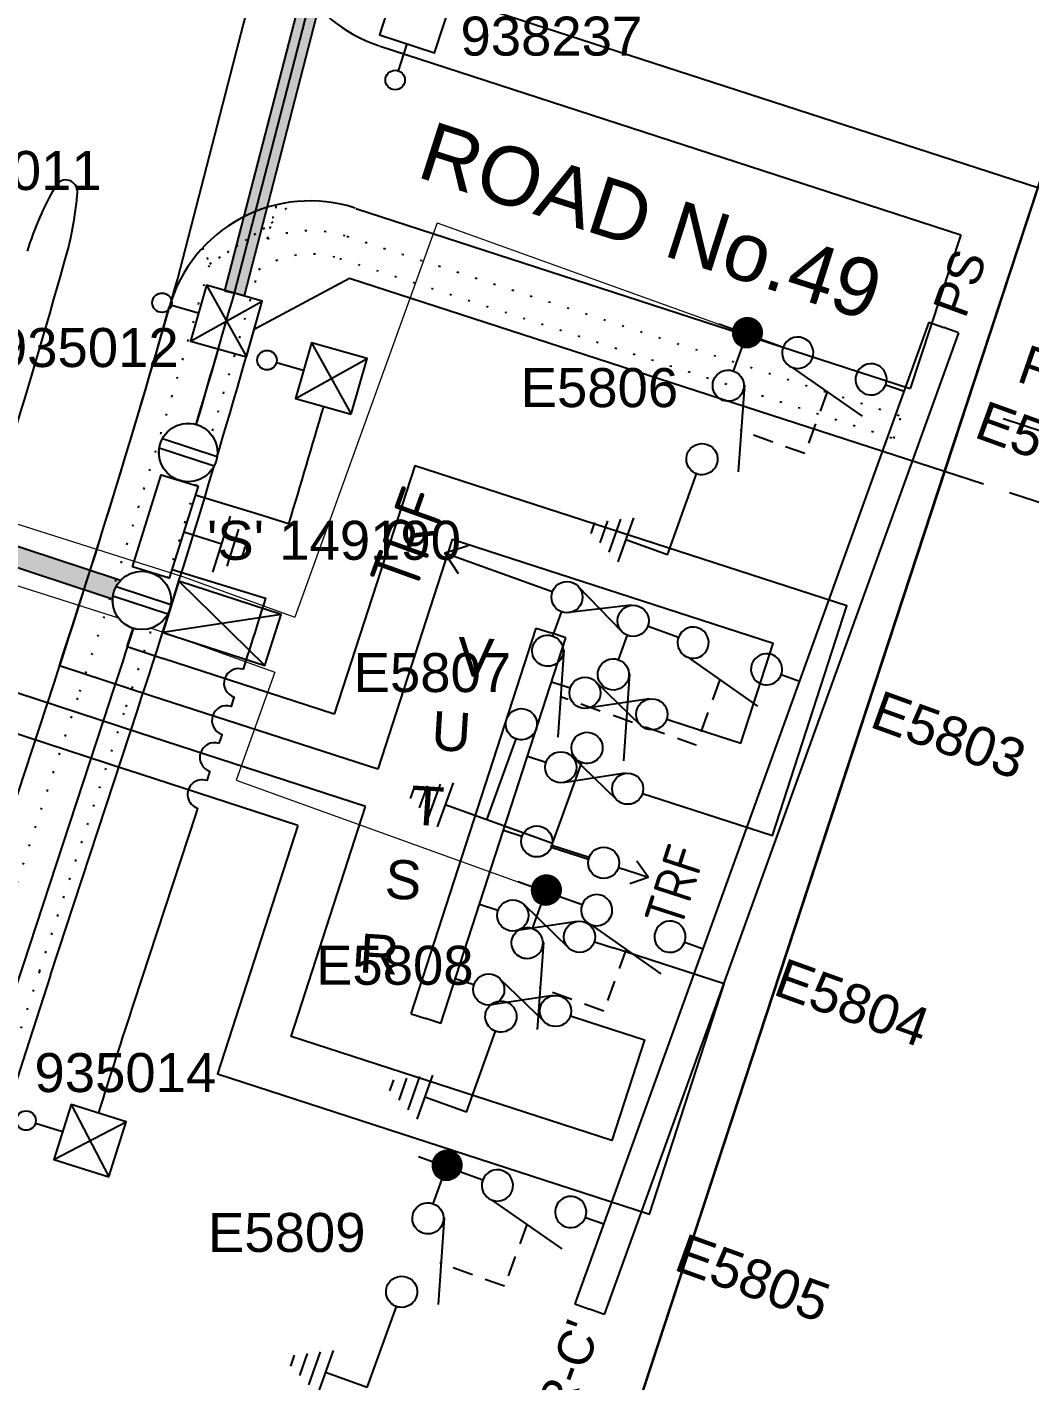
# Model space of a CAD drawing. Header units: metres. Extents: x 305482 to 305978, y 6275861 to 6276842.
# Drawn here: x 305729.4 to 305780.8, y 6276204.8 to 6276274.3 of the extents above; entities that cross this region are included whole.
import ezdxf
from ezdxf.enums import TextEntityAlignment as Align

# ---------------------------------------------------------------- set-up
doc = ezdxf.new("R2010")
doc.units = ezdxf.units.M
doc.header["$LTSCALE"] = 0.7
for name, pattern in [('A', [0]), ('Cable Exist OH', [1, 1, 0]), ('CENTERX2', [4, 2.5, -0.5, 0.5, -0.5]), ('Dash', [5, 3, -2]), ('DOT', [6.35, 0, -6.35])]:
    doc.linetypes.add(name, pattern=pattern)
doc.layers.get('0').update_dxf_attribs({"color": 6})
for name, color, linetype in [('_User Miscellaneous11', 7, 'Continuous'), ('_User Miscellaneous3', 11, 'Continuous'), ('_User Miscellaneous4', 7, 'Continuous'), ('_User Miscellaneous7', 150, 'Continuous'), ('_User Miscellaneous8', 7, 'Continuous'), ('_User Miscellaneous9', 8, 'Continuous'), ('Cadastre Developer_SP_NEW', 4, 'Continuous'), ('Cadastre Land Parcels_SP_EXT', 4, 'Continuous'), ('Cadastre Roads_SP_NEW', 8, 'Continuous'), ('Duct_SP_NEW', 2, 'Continuous'), ('Equip_HV_NEW', 1, 'Continuous'), ('Equip_LV_MOD', 5, 'Continuous'), ('Equip_LV_NEW', 5, 'Continuous'), ('Mains_HV_NEW_V17', 2, 'Continuous'), ('Mains_LV_NEW_R6', 2, 'Continuous'), ('Mains_LV_NEW_T84', 2, 'Continuous'), ('Sub_LV_EXT', 5, 'Continuous'), ('Sub_SP_NEW', 2, 'Continuous'), ('SupportsUG_SP_LV_NEW', 2, 'Continuous'), ('SupportsUG_SP_LV_SL_NEW', 2, 'Continuous'), ('Trench_SP_NEW', 2, 'Continuous')]:
    doc.layers.add(name, color=color, linetype=linetype)
doc.layers.add('_User Miscellaneous5', color=7, linetype='Continuous', lineweight=35)
doc.layers.add('_User Notes', color=7, linetype='Continuous', plot=False)
doc.styles.add('ARIAL', font='arial.ttf', dxfattribs={"height": 2})
doc.styles.add('ARIAL 3.0', font='arial.ttf', dxfattribs={"height": 3})
doc.styles.add('Dot', font='dotfont.shx', dxfattribs={"height": 2})
doc.styles.add('iecARIAL', font='arial.ttf', dxfattribs={"height": 2})
doc.styles.add('IESYMBOL1', font='isocp.shx')
doc.styles.add('POLE_LABEL', font='arial.ttf')
doc.styles.add('SL_LABEL', font='arial.ttf')
doc.styles.get("Standard").update_dxf_attribs({"font": 'arial.ttf'})
doc.styles.add('style1', font='iso3098b.shx')
doc.styles.add('SWG_LABEL', font='arial.ttf')
doc.styles.add('SWITCH_LABEL', font='arial.ttf', dxfattribs={"height": 2.5})
doc.linetypes.add('Cable New UG', pattern='A,8,-1,["x",style1,S=3.5,R=0,X=0.35,Y=-1],-3.5', length=12.5)
doc.linetypes.add('Cable Z', pattern='A,8,-1,["Z",Standard,S=2.5,R=0,X=0.35,Y=-1.25],-3.5', length=12.5)
doc.linetypes.add('IE Trench HV', pattern='A,8,-2,["/",style1,S=2.5,R=0,X=0.1,Y=-1],-4.5', length=14.5)

# ---------------------------------------------------------------- blocks, each defined once
blk = doc.blocks.new('TX_LINK_NEW')
h = blk.add_hatch(color=256)
edge = h.paths.add_edge_path()
edge.add_line((2.598, 0.05), (4.601, 0.05))
edge.add_arc((5.4, 0.011), 0.8, 177.23529, 184.40267)
edge.add_line((4.602, -0.05), (2.598, -0.05))
edge.add_arc((1.8, 0), 0.8, 356.41668, 363.58332)
blk.add_line((7.2, 0.013), (7.798, 0.013))
for points in [[(1, 0), (0, 0)], [(2.598, 0.05), (4.601, 0.05)], [(6.2, 0.013), (7.2, 0.013)], [(6.998, -0.587), (7.798, 0.013), (6.998, 0.613)], [(2.598, -0.05), (4.602, -0.05)]]:
    blk.add_lwpolyline(points)
for centre in [(1.8, 0), (5.4, 0.011)]:
    blk.add_circle(centre, 0.8)
for centre, start, end in [((1.8, 0), 356.41668, 3.58332), ((5.4, 0.011), 177.23529, 184.40267)]:
    blk.add_arc(centre, 0.8, start, end)
at = {"style": 'IESYMBOL1'}
blk.add_text('TRF', height=2, rotation=90, dxfattribs=at).set_placement((9.238, 0.013), align=Align.MIDDLE_CENTER)
at = {"flags": 1}
blk.add_attdef('Z', (0, 0), '', height=0.2, dxfattribs=at)
at = {"layer": 'Sub_LV_EXT', "flags": 1}
for tag, p in [('ORIENTATION', (2.14, -1.527)), ('USAGE', (2.14, -1.142)), ('NOTES', (2.14, -3.066))]:
    blk.add_attdef(tag, p, '', height=0.2, dxfattribs=at)
blk = doc.blocks.new('LV_UG_DFUSE_CLOSED_NEW')
for points in [[(5.04, 0.726), (2.156, -0.717)], [(5.049, -0.707), (2.156, 0.717)], [(1, 0), (0, 0)], [(6.2, 0.013), (7.2, 0.013)]]:
    blk.add_lwpolyline(points)
for centre in [(1.8, 0), (5.4, 0.011)]:
    blk.add_circle(centre, 0.8)
for tag, flags, p in [('ACTUAL_STATUS', 9, (1.5, 0)), ('OPERATED_BY', 9, (1.5, -0.6)), ('CONSTRUCTED_VOLTAGE', 9, (1.5, -0.2)), ('NO_PHASES', 9, (1.5, -0.4)), ('OWNED_BY', 9, (1.5, -1)), ('OPERATING_VOLTAGE', 9, (1.5, -1.2)), ('ORIENTATION', 9, (1.5, -1.4)), ('MAINTAINED_BY', 9, (1.5, -0.8)), ('STATE', 9, (1.5, -1.6)), ('SWITCH_TYPE', 9, (1.5, -1.8)), ('USAGE', 9, (1.5, -2)), ('Z', 1, (1.5, -2.4)), ('NOTES', 9, (1.5, -2.2))]:
    blk.add_attdef(tag, text='', height=0.2, dxfattribs=dict(flags=flags)).set_placement(p, align=Align.MIDDLE_LEFT)
blk = doc.blocks.new('*U166')
at = {"layer": '_User Miscellaneous7', "lineweight": -3}
for points in [[(2.143, -3.02), (2.143, -1.57)], [(0.658, -3.02), (3.628, -5.99)], [(3.628, -3.02), (0.658, -5.99)]]:
    blk.add_lwpolyline(points, dxfattribs=at)
blk.add_lwpolyline([(0.658, -5.99), (3.628, -5.99), (3.628, -3.02), (0.658, -3.02)], close=True, dxfattribs=at)
blk.add_circle((2.143, -1.07), 0.5, dxfattribs=at)
at = {"layer": '_User Miscellaneous8', "color": 2, "lineweight": -3}
blk.add_lwpolyline([(-1.485, 0), (1.485, 0), (1.485, 2.97), (-1.485, 2.97)], close=True, dxfattribs=at)
at = {"layer": '_User Miscellaneous9', "color": 2, "lineweight": -3}
for points in [[(-1.485, 2.97), (1.485, 0)], [(1.485, 2.97), (-1.485, -0.015)]]:
    blk.add_lwpolyline(points, dxfattribs=at)
at = {"style": 'POLE_LABEL', "flags": 9}
blk.add_attdef('STRUCTURE_PLANT_NUMBER', text='', height=0.2, dxfattribs=at).set_placement((1.641, 1.727), align=Align.MIDDLE_LEFT)
for tag, flags, p in [('STREET_CODE', 9, (1.641, 1.485)), ('OWNED_BY', 9, (1.641, 1.085)), ('OPERATED_BY', 9, (1.641, 0.885)), ('COLUMN_TYPE', 9, (1.641, 1.285)), ('MAINTAINED_BY', 9, (1.641, 0.685)), ('STATE', 9, (1.641, 0.485)), ('USAGE', 9, (1.641, 0.285)), ('LEGEND', 9, (1.641, 0.085)), ('SUBURB', 9, (1.641, -0.315)), ('STREETNAME', 9, (1.641, -0.515)), ('PARENT', 9, (1.641, -0.115)), ('LOCATION', 9, (1.641, -0.715)), ('Z', 1, (1.641, -1.315)), ('NOTES', 9, (1.641, -0.915)), ('LABEL_ALIGNMENT', 9, (1.641, -1.115))]:
    blk.add_attdef(tag, text='', height=0.2, dxfattribs=dict(flags=flags)).set_placement(p, align=Align.MIDDLE_LEFT)
at = {"layer": '_User Miscellaneous5', "style": 'ARIAL', "flags": 8}
blk.add_attdef('ASSET_NUM', text='', height=2, dxfattribs=at).set_placement((2, 3.485), align=Align.MIDDLE_LEFT)
blk = doc.blocks.new('*U167')
at = {"layer": '_User Miscellaneous7', "lineweight": -3}
for points in [[(-1.36, -3.013), (-1.36, -1.563)], [(-2.845, -3.013), (0.125, -5.983)], [(0.125, -3.013), (-2.845, -5.983)]]:
    blk.add_lwpolyline(points, dxfattribs=at)
blk.add_lwpolyline([(-2.845, -5.983), (0.125, -5.983), (0.125, -3.013), (-2.845, -3.013)], close=True, dxfattribs=at)
blk.add_circle((-1.36, -1.063), 0.5, dxfattribs=at)
at = {"layer": '_User Miscellaneous8', "color": 2, "lineweight": -3}
blk.add_lwpolyline([(-1.485, 0), (1.485, 0), (1.485, 2.97), (-1.485, 2.97)], close=True, dxfattribs=at)
at = {"layer": '_User Miscellaneous9', "color": 2, "lineweight": -3}
for points in [[(-1.485, 2.97), (1.485, 0)], [(1.485, 2.97), (-1.485, -0.015)]]:
    blk.add_lwpolyline(points, dxfattribs=at)
at = {"style": 'POLE_LABEL', "flags": 9}
blk.add_attdef('STRUCTURE_PLANT_NUMBER', text='', height=0.2, dxfattribs=at).set_placement((1.641, 1.727), align=Align.MIDDLE_LEFT)
for tag, flags, p in [('STREET_CODE', 9, (1.641, 1.485)), ('OWNED_BY', 9, (1.641, 1.085)), ('OPERATED_BY', 9, (1.641, 0.885)), ('COLUMN_TYPE', 9, (1.641, 1.285)), ('MAINTAINED_BY', 9, (1.641, 0.685)), ('STATE', 9, (1.641, 0.485)), ('USAGE', 9, (1.641, 0.285)), ('LEGEND', 9, (1.641, 0.085)), ('SUBURB', 9, (1.641, -0.315)), ('STREETNAME', 9, (1.641, -0.515)), ('PARENT', 9, (1.641, -0.115)), ('LOCATION', 9, (1.641, -0.715)), ('Z', 1, (1.641, -1.315)), ('NOTES', 9, (1.641, -0.915)), ('LABEL_ALIGNMENT', 9, (1.641, -1.115))]:
    blk.add_attdef(tag, text='', height=0.2, dxfattribs=dict(flags=flags)).set_placement(p, align=Align.MIDDLE_LEFT)
at = {"layer": '_User Miscellaneous5', "style": 'ARIAL', "flags": 8}
blk.add_attdef('ASSET_NUM', text='', height=2, dxfattribs=at).set_placement((2, 3.485), align=Align.MIDDLE_LEFT)
blk = doc.blocks.new('*U107')
at = {"layer": '_User Miscellaneous8', "color": 2}
blk.add_line((0, 0), (0, 1.45), dxfattribs=at)
blk.add_circle((0, 1.95), 0.5, dxfattribs=at)
for tag, p, flags in [('Z', (0, 0), 1), ('OPERATED_BY', (0, -9.607), 9)]:
    blk.add_attdef(tag, p, '', height=0.2, dxfattribs=dict(flags=flags))
at = {"style": 'SL_LABEL', "flags": 9}
blk.add_attdef('STREET_CODE', text='', height=0.2, dxfattribs=at).set_placement((0, -0.2), align=Align.MIDDLE_LEFT)
at = {"flags": 9}
for tag, p in [('CONSTRUCTED_VOLTAGE', (0, -0.4)), ('CONTROL_TYPE', (0, -0.6)), ('OPERATING_VOLTAGE', (0, -1.4)), ('LANTERN_PURPOSE', (0, -0.8)), ('LANTERN_TYPE', (0, -1)), ('NO_PHASES', (0, -1.2)), ('ORIENTATION', (0, -1.6)), ('OWNED_BY', (0, -1.8)), ('STATE', (0, -2)), ('CEXIST', (0, -2.4)), ('CNEW', (0, -2.6)), ('CNUMBER', (0, -2.8)), ('USAGE', (0, -2.2)), ('CREMOVE', (0, -3)), ('CREPLACE', (0, -3.2)), ('LKINGHEIGHT', (0, -3.4)), ('LBRACKET', (0, -3.6)), ('LBRACKETVOCAB', (0, -3.8)), ('LCATEGORY', (0, -4)), ('LCHARGE1', (0, -4.2)), ('LCHARGE1PERCENT', (0, -4.4)), ('LCHARGE2', (0, -4.6)), ('LCHARGE2PERCENT', (0, -4.8)), ('LCHARGE3', (0, -5)), ('LCHARGE3PERCENT', (0, -5.2)), ('LEXIST', (0, -5.4)), ('LLAMP', (0, -5.6)), ('LLAMPVOCAB', (0, -5.8)), ('LMAST', (0, -6)), ('LMASTVOCAB', (0, -6.2)), ('LNEW', (0, -6.4)), ('LANTNUMBER', (0, -6.6)), ('LOUTREACH', (0, -7)), ('LOUTREACHVOCAB', (0, -7.2)), ('LRATECODE', (0, -7.4)), ('LREMOVE', (0, -7.6)), ('LREPLACE', (0, -7.8)), ('LTYPE', (0, -8)), ('LTYPEVOCAB', (0, -8.2)), ('LEGEND', (0, -8.4)), ('SUBURB', (0, -8.6)), ('STREETNAME', (0, -8.8)), ('LOCATION', (0, -9)), ('NOTES', (0, -9.2)), ('MAINTAINED_BY', (0, -9.863))]:
    blk.add_attdef(tag, text='', height=0.2, dxfattribs=at).set_placement(p, align=Align.MIDDLE_LEFT)
at = {"layer": '_User Notes', "style": 'SL_LABEL', "flags": 8}
blk.add_attdef('ASSET_NUM', text='', height=2.5, dxfattribs=at).set_placement((2, 2), align=Align.MIDDLE_LEFT)
at = {"layer": '_User Notes', "flags": 8}
blk.add_attdef('LNUMBER', text='', height=2.5, dxfattribs=at).set_placement((1.2, -2.8), align=Align.MIDDLE_LEFT)
blk = doc.blocks.new('*U242')
at = {"layer": '_User Miscellaneous7', "lineweight": -3}
for points in [[(0, -3.03), (0, -1.58)], [(-1.485, -3.03), (1.485, -6)], [(1.485, -3.03), (-1.485, -6)]]:
    blk.add_lwpolyline(points, dxfattribs=at)
blk.add_lwpolyline([(-1.485, -6), (1.485, -6), (1.485, -3.03), (-1.485, -3.03)], close=True, dxfattribs=at)
blk.add_circle((0, -1.08), 0.5, dxfattribs=at)
at = {"layer": '_User Miscellaneous8', "color": 2, "lineweight": -3}
blk.add_lwpolyline([(-1.485, 0), (1.485, 0), (1.485, 2.97), (-1.485, 2.97)], close=True, dxfattribs=at)
at = {"layer": '_User Miscellaneous9', "color": 2, "lineweight": -3}
for points in [[(-1.485, 2.97), (1.485, 0)], [(1.485, 2.97), (-1.485, -0.015)]]:
    blk.add_lwpolyline(points, dxfattribs=at)
at = {"style": 'POLE_LABEL', "flags": 9}
blk.add_attdef('STRUCTURE_PLANT_NUMBER', text='', height=0.2, dxfattribs=at).set_placement((1.641, 1.727), align=Align.MIDDLE_LEFT)
for tag, flags, p in [('STREET_CODE', 9, (1.641, 1.485)), ('OWNED_BY', 9, (1.641, 1.085)), ('OPERATED_BY', 9, (1.641, 0.885)), ('COLUMN_TYPE', 9, (1.641, 1.285)), ('MAINTAINED_BY', 9, (1.641, 0.685)), ('STATE', 9, (1.641, 0.485)), ('USAGE', 9, (1.641, 0.285)), ('LEGEND', 9, (1.641, 0.085)), ('SUBURB', 9, (1.641, -0.315)), ('STREETNAME', 9, (1.641, -0.515)), ('PARENT', 9, (1.641, -0.115)), ('LOCATION', 9, (1.641, -0.715)), ('Z', 1, (1.641, -1.315)), ('NOTES', 9, (1.641, -0.915)), ('LABEL_ALIGNMENT', 9, (1.641, -1.115))]:
    blk.add_attdef(tag, text='', height=0.2, dxfattribs=dict(flags=flags)).set_placement(p, align=Align.MIDDLE_LEFT)
at = {"layer": '_User Miscellaneous5', "style": 'ARIAL', "flags": 8}
blk.add_attdef('ASSET_NUM', text='', height=2, dxfattribs=at).set_placement((2, 3.485), align=Align.MIDDLE_LEFT)
blk = doc.blocks.new('*U85')
for p, q in [((-1.6, 0), (-1.6, 53.516)), ((-1.6, 53.516), (-0.8, 53.516)), ((0, 53.516), (-0.8, 53.516)), ((0, 0), (0, 53.516)), ((-1.6, 0), (-0.8, 0)), ((0, 0), (-0.8, 0))]:
    blk.add_line(p, q)
at = {"style": 'ARIAL'}
blk.add_attdef('SWG_TYPE', text='', height=1.8, rotation=90, dxfattribs=at).set_placement((-0.8, 54.261), align=Align.MIDDLE_LEFT)
blk.add_attdef('SUB_TYPE', text='', height=1.8, rotation=90, dxfattribs=at).set_placement((-0.8, -0.757), align=Align.MIDDLE_RIGHT)
blk = doc.blocks.new('SWG_SIE_TRF_NOES_NEW')
for p, q in [((7.008, 0.801), (2.793, 1.949)), ((14.679, 0), (20.536, -0.004))]:
    blk.add_line(p, q)
for points in [[(2.998, -0.79, 1), (3.002, 0.81, 1)], [(6.998, -0.798, 1), (7.002, 0.801, 1)]]:
    blk.add_lwpolyline(points, format="xyb", close=True)
for points in [[(19.536, -0.753), (20.536, -0.004), (19.536, 0.747)], [(2.2, 0.011), (1.2, 0.011)], [(7.8, 0), (9.453, 0)]]:
    blk.add_lwpolyline(points)
at = {"flags": 1}
blk.add_attdef('Z', (0, 0), '', height=0.2, dxfattribs=at)
at = {"style": 'SWITCH_LABEL', "flags": 9}
blk.add_attdef('STREET_CODE', text='', height=0.2, dxfattribs=at).set_placement((0, -0.2), align=Align.MIDDLE_LEFT)
at = {"flags": 9}
for tag, p in [('ORIENTATION', (0, -0.4)), ('PARENT', (0, -0.6)), ('SUBURB', (0, -1)), ('STREETNAME', (0, -1.2)), ('USAGE', (0, -0.8)), ('LOCATION', (0, -1.4)), ('NOTES', (0, -1.6))]:
    blk.add_attdef(tag, text='', height=0.2, dxfattribs=at).set_placement(p, align=Align.MIDDLE_LEFT)
blk = doc.blocks.new('SWG_FUSE_NEW')
for points in [[(4.04, 0.726), (1.156, -0.717)], [(4.049, -0.707), (1.156, 0.717)]]:
    blk.add_lwpolyline(points)
for centre in [(0.8, 0), (4.4, 0.011)]:
    blk.add_circle(centre, 0.8)
at = {"style": 'SWITCH_LABEL', "flags": 8}
blk.add_attdef('ASSET_NUM', text='', height=2.5, rotation=179.95437, dxfattribs=at).set_placement((-2.4, 0), align=Align.MIDDLE_LEFT)
for tag, p, flags in [('Z', (0, 0), 1), ('ORIENTATION', (0.04, -4.4), 9), ('USAGE', (0.04, -5.4), 9)]:
    blk.add_attdef(tag, p, '', height=0.2, dxfattribs=dict(flags=flags))
at = {"flags": 9}
for tag, p in [('PARENT', (0, -1.6)), ('SUBURB', (0, -2.2)), ('STREETNAME', (0, -2.4))]:
    blk.add_attdef(tag, text='', height=0.2, dxfattribs=at).set_placement(p, align=Align.MIDDLE_LEFT)
blk = doc.blocks.new('*U86')
at = {"linetype": 'CENTERX2'}
blk.add_blockref('SWG_SIE_TRF_NOES_NEW', (0, 0), dxfattribs=at)
at = {"linetype": 'CENTERX2', "rotation": 180}
blk.add_blockref('SWG_FUSE_NEW', (14.679, 0), dxfattribs=at)
at = {"style": 'IESYMBOL1'}
blk.add_text('TRF', height=2.5, rotation=270.01744, dxfattribs=at).set_placement((22.515, -0.055), align=Align.MIDDLE_CENTER)
blk = doc.blocks.new('*U88')
for p, q in [((-6.103, 4.327), (-1.804, 5.547)), ((-6.103, 0.747), (-1.804, 1.966)), ((2.223, -2.29), (4.623, -2.285)), ((2.524, -2.89), (4.324, -2.886)), ((2.826, -3.489), (4.026, -3.486)), ((3.127, -4.088), (3.727, -4.087))]:
    blk.add_line(p, q)
at = {"linetype": 'Dash', "ltscale": 0.5, "flags": 128}
blk.add_lwpolyline([(-7.345, 8.776), (-3.811, 8.776), (-3.791, 1.399)], dxfattribs=at)
for points in [[(-5.789, 2.759, -1), (-5.793, 4.359, -1)], [(-1.789, 2.767, -1), (-1.793, 4.367, -1)], [(-5.789, -0.821, -1), (-5.793, 0.779, -1)], [(-1.789, -0.813, -1), (-1.793, 0.787, -1)]]:
    blk.add_lwpolyline(points, format="xyb", close=True)
for points in [[(-6.591, 3.558), (-7.891, 3.558)], [(3.423, 3.569), (-0.991, 3.569)], [(3.423, 3.569), (3.423, -0.012)], [(-6.591, -0.023), (-7.891, -0.023)], [(3.423, -0.012), (-0.991, -0.012)], [(3.423, -0.012), (3.423, -2.288)]]:
    blk.add_lwpolyline(points)
at = {"flags": 1}
blk.add_attdef('Z', (0, 0), '', height=0.2, dxfattribs=at)
at = {"style": 'SWITCH_LABEL', "flags": 9}
blk.add_attdef('STREET_CODE', text='', height=0.2, dxfattribs=at).set_placement((0, -0.2), align=Align.MIDDLE_LEFT)
at = {"flags": 9}
for tag, p in [('ORIENTATION', (0, -0.4)), ('PARENT', (0, -0.6)), ('SUBURB', (0, -1)), ('STREETNAME', (0, -1.2)), ('USAGE', (0, -0.8)), ('LOCATION', (0, -1.4)), ('NOTES', (0, -1.6))]:
    blk.add_attdef(tag, text='', height=0.2, dxfattribs=at).set_placement(p, align=Align.MIDDLE_LEFT)
at = {"style": 'ARIAL', "flags": 8}
blk.add_attdef('ASSET_NUM', text='', height=2, dxfattribs=at).set_placement((-1.812, -3.151), align=Align.MIDDLE_CENTER)
blk = doc.blocks.new('SWG_SIE_SU_NEW')
blk.add_line((5.808, 0.79), (1.594, 1.938))
at = {"linetype": 'A', "lineweight": 0}
for p, q in [((7.981, 0.347), (7.98, -0.368)), ((8.18, -0.584), (8.181, 0.562)), ((8.381, 0.659), (8.379, -0.682)), ((8.579, -0.712), (8.581, 0.688)), ((8.781, 0.659), (8.779, -0.683)), ((8.98, -0.588), (8.981, 0.564)), ((9.181, 0.351), (9.18, -0.376))]:
    blk.add_line(p, q, dxfattribs=at)
at = {"linetype": 'Dash', "ltscale": 0.5}
blk.add_lwpolyline([(3.701, 1.364), (3.701, 4.733), (7.222, 4.733)], dxfattribs=at)
for points in [[(1.798, -0.802, 1), (1.802, 0.798, 1)], [(5.798, -0.81, 1), (5.802, 0.79, 1)]]:
    blk.add_lwpolyline(points, format="xyb", close=True)
for points in [[(1, 0), (0, 0)], [(6.6, -0.012), (10.1, -0.012)]]:
    blk.add_lwpolyline(points)
at = {"linetype": 'A', "lineweight": 0}
blk.add_circle((8.582, -0.012), 0.7, dxfattribs=at)
at = {"style": 'SWG_LABEL', "flags": 8}
blk.add_attdef('ASSET_NUM', text='', height=2, rotation=179.95437, dxfattribs=at).set_placement((-2.4, 0.012), align=Align.MIDDLE_LEFT)
at = {"flags": 1}
blk.add_attdef('Z', (0, 0), '', height=0.2, dxfattribs=at)
at = {"style": 'SWITCH_LABEL', "flags": 9}
blk.add_attdef('STREET_CODE', text='', height=0.2, dxfattribs=at).set_placement((0, 0), align=Align.MIDDLE_LEFT)
at = {"flags": 9}
for tag, p in [('ORIENTATION', (0, -0.2)), ('USAGE', (0, -0.6)), ('PARENT', (0, -0.4)), ('SUBURB', (0, -0.8)), ('STREETNAME', (0, -1)), ('LOCATION', (0, -1.2)), ('NOTES', (0, -1.4)), ('OPERATED_BY', (-0.009, -1.841)), ('OWNED_BY', (-0.003, -1.619)), ('MAINTAINED_BY', (-0.011, -2.048))]:
    blk.add_attdef(tag, text='', height=0.2, dxfattribs=at).set_placement(p, align=Align.MIDDLE_LEFT)
blk = doc.blocks.new('*U84')
for p, q in [((-6.103, 0.747), (-1.804, 1.966)), ((2.223, -2.29), (4.623, -2.285)), ((2.524, -2.89), (4.324, -2.886)), ((2.826, -3.489), (4.026, -3.486)), ((3.127, -4.088), (3.727, -4.087))]:
    blk.add_line(p, q)
at = {"const_width": 0.8, "flags": 128}
blk.add_lwpolyline([(-9.091, -0.021, 1), (-8.291, -0.021, 1)], format="xyb", close=True, dxfattribs=at)
for points in [[(-5.789, -0.821, -1), (-5.793, 0.779, -1)], [(-1.789, -0.813, -1), (-1.793, 0.787, -1)]]:
    blk.add_lwpolyline(points, format="xyb", close=True)
for points in [[(-6.591, -0.023), (-7.891, -0.023)], [(3.423, -0.012), (-0.991, -0.012)], [(3.423, -0.012), (3.423, -2.288)]]:
    blk.add_lwpolyline(points)
at = {"flags": 1}
blk.add_attdef('Z', (0, 0), '', height=0.2, dxfattribs=at)
at = {"style": 'SWITCH_LABEL', "flags": 9}
blk.add_attdef('STREET_CODE', text='', height=0.2, dxfattribs=at).set_placement((0, -0.2), align=Align.MIDDLE_LEFT)
at = {"flags": 9}
for tag, p in [('ORIENTATION', (0, -0.4)), ('PARENT', (0, -0.6)), ('SUBURB', (0, -1)), ('STREETNAME', (0, -1.2)), ('USAGE', (0, -0.8)), ('LOCATION', (0, -1.4)), ('NOTES', (0, -1.6))]:
    blk.add_attdef(tag, text='', height=0.2, dxfattribs=at).set_placement(p, align=Align.MIDDLE_LEFT)
at = {"style": 'ARIAL', "flags": 8}
blk.add_attdef('ASSET_NUM', text='', height=2, dxfattribs=at).set_placement((-1.812, -3.151), align=Align.MIDDLE_CENTER)
blk = doc.blocks.new('*U211')
for p, q in [((-0.022, 1.375), (5.5, -1.375)), ((5.5, 1.375), (0, -1.375))]:
    blk.add_line(p, q)
blk.add_lwpolyline([(0, -1.375), (5.5, -1.375), (5.5, 1.375), (-0.022, 1.375)], close=True)
for tag, height, flags, p in [('ASSET_NUM', 3, 8, (5.84, 2.545)), ('STREET_CODE', 0.2, 9, (5.34, 0.545)), ('OPERATING_VOLTAGE', 0.2, 9, (5.34, 0.145)), ('ORIENTATION', 0.2, 9, (5.34, -0.055)), ('NO_PHASES', 0.2, 9, (5.34, 0.345)), ('OWNED_BY', 0.2, 9, (5.34, -0.255)), ('OPERATED_BY', 0.2, 9, (5.34, -0.455)), ('MAINTAINED_BY', 0.2, 9, (5.34, -0.655)), ('SECONDARY_VOLTAGE', 0.2, 9, (5.34, -1.055)), ('STATE', 0.2, 9, (5.34, -1.255)), ('CONSTRUCTED_VOLTAGE', 0.2, 9, (5.34, -0.855)), ('PARENT', 0.2, 9, (5.34, -1.455)), ('SUBSTATION_TYPE', 0.2, 9, (5.34, -1.655)), ('USAGE', 0.2, 9, (5.34, -1.855)), ('LEGEND', 0.2, 9, (5.34, -2.055)), ('SUBURB', 0.2, 9, (5.34, -2.255)), ('STREETNAME', 0.2, 9, (5.34, -2.455)), ('LOCATION', 0.2, 9, (5.34, -2.655)), ('NOTES', 0.2, 9, (5.34, -2.855)), ('Z', 0.2, 1, (5.34, -3.055))]:
    blk.add_attdef(tag, text='', height=height, dxfattribs=dict(flags=flags)).set_placement(p, align=Align.MIDDLE_LEFT)
blk = doc.blocks.new('*U52')
at = {"lineweight": -3}
blk.add_lwpolyline([(-2.475, 2.49), (2.475, 2.49), (2.475, 0.51), (-2.475, 0.51)], close=True, dxfattribs=at)
for tag, flags, p in [('STREET_CODE', 9, (1.5, 3.5)), ('OWNED_BY', 9, (1.5, 3.3)), ('OPERATED_BY', 9, (1.5, 3.1)), ('STATE', 9, (1.5, 2.7)), ('MAINTAINED_BY', 9, (1.5, 2.9)), ('SUPPORT_TYPE', 9, (1.5, 2.5)), ('USAGE', 9, (1.5, 2.3)), ('LEGEND', 9, (1.5, 2.1)), ('SUBURB', 9, (1.5, 1.7)), ('STREETNAME', 9, (1.5, 1.5)), ('PARENT', 9, (1.5, 1.9)), ('LOCATION', 9, (1.5, 1.3)), ('Z', 1, (1.5, 0.9)), ('NOTES', 9, (1.5, 1.1))]:
    blk.add_attdef(tag, text='', height=0.2, dxfattribs=dict(flags=flags)).set_placement(p, align=Align.MIDDLE_LEFT)
at = {"layer": '_User Miscellaneous4', "style": 'ARIAL', "flags": 8}
blk.add_attdef('ASSET_NUM', text='', height=2, dxfattribs=at).set_placement((2, 5.5), align=Align.MIDDLE_LEFT)
blk = doc.blocks.new('*U92')
for tag, flags, p in [('ACTUAL_STATUS', 9, (1.5, 0)), ('OPERATING_VOLTAGE', 9, (1.5, -0.6)), ('CONSTRUCTED_VOLTAGE', 9, (1.5, -0.2)), ('NO_PHASES', 9, (1.5, -0.4)), ('ORIENTATION', 9, (1.5, -0.8)), ('STATE', 9, (1.5, -1)), ('SWITCH_TYPE', 9, (1.5, -1.2)), ('USAGE', 9, (1.5, -1.4)), ('OWNED_BY', 9, (1.5, -1.8)), ('OPERATED_BY', 9, (1.5, -2)), ('NOTES', 9, (1.5, -1.6)), ('TYPE', 9, (1.5, -2.6)), ('Z', 1, (1.5, -2.8)), ('MAINTAINED_BY', 9, (1.5, -2.2)), ('NUMBER_OF_PHASES', 9, (1.5, -2.4))]:
    blk.add_attdef(tag, text='', height=0.2, dxfattribs=dict(flags=flags)).set_placement(p, align=Align.MIDDLE_LEFT)
blk.add_wipeout([(-1.689, 1.185), (-1.83, 1.061), (-1.954, 0.921), (-2.06, 0.766), (-2.146, 0.599), (-2.211, 0.423), (-2.252, 0.24), (-2.271, 0.053), (-2.265, -0.134), (-2.237, -0.32), (-2.185, -0.5), (-2.111, -0.673), (-2.016, -0.834), (-1.902, -0.983), (-1.77, -1.116), (-1.622, -1.232), (-1.461, -1.328), (-1.289, -1.403), (-1.109, -1.456), (-0.924, -1.486), (-0.736, -1.493), (-0.549, -1.476), (-0.366, -1.436), (-0.189, -1.373), (-0.022, -1.288), (0.134, -1.183), (0.275, -1.06), (0.4, -0.92), (0.506, -0.765), (0.591, -0.598), (0.656, -0.422), (0.697, -0.239), (0.716, -0.052), (0.71, 0.136), (0.682, 0.321), (0.63, 0.501), (0.556, 0.674), (0.461, 0.836), (0.347, 0.984), (0.215, 1.117), (0.067, 1.233), (-0.094, 1.329), (-0.266, 1.404), (-0.446, 1.457), (-0.631, 1.487), (-0.819, 1.494), (-1.005, 1.477), (-1.189, 1.437), (-1.366, 1.374), (-1.533, 1.289)])
for p, q in [((-1.216, -1.434), (-0.835, 1.5)), ((-0.72, -1.498), (-0.339, 1.435))]:
    blk.add_line(p, q)
blk.add_circle((-0.777, 0.001), 1.5)
blk = doc.blocks.new('Earth')
for p, q in [((0, -2.044), (0, 0)), ((-1.5, -2.044), (1.5, -2.044)), ((-1, -2.644), (1, -2.644)), ((-0.25, -3.244), (0.25, -3.244))]:
    blk.add_line(p, q)
blk = doc.blocks.new('*U241')
at = {"layer": '_User Miscellaneous7', "lineweight": -3}
blk.add_lwpolyline([(-3.156, -3.015), (-3.156, -1.565)], dxfattribs=at)
blk.add_lwpolyline([(-4.641, -5.985), (-1.671, -5.985), (-1.671, -3.015), (-4.641, -3.015)], close=True, dxfattribs=at)
blk.add_circle((-3.156, -1.065), 0.5, dxfattribs=at)
at = {"layer": '_User Miscellaneous8', "color": 2, "lineweight": -3}
blk.add_lwpolyline([(-1.485, 0), (1.485, 0), (1.485, 2.97), (-1.485, 2.97)], close=True, dxfattribs=at)
at = {"style": 'POLE_LABEL', "flags": 9}
blk.add_attdef('STRUCTURE_PLANT_NUMBER', text='', height=0.2, dxfattribs=at).set_placement((1.641, 1.727), align=Align.MIDDLE_LEFT)
for tag, flags, p in [('STREET_CODE', 9, (1.641, 1.485)), ('OWNED_BY', 9, (1.641, 1.085)), ('OPERATED_BY', 9, (1.641, 0.885)), ('COLUMN_TYPE', 9, (1.641, 1.285)), ('MAINTAINED_BY', 9, (1.641, 0.685)), ('STATE', 9, (1.641, 0.485)), ('USAGE', 9, (1.641, 0.285)), ('LEGEND', 9, (1.641, 0.085)), ('SUBURB', 9, (1.641, -0.315)), ('STREETNAME', 9, (1.641, -0.515)), ('PARENT', 9, (1.641, -0.115)), ('LOCATION', 9, (1.641, -0.715)), ('Z', 1, (1.641, -1.315)), ('NOTES', 9, (1.641, -0.915)), ('LABEL_ALIGNMENT', 9, (1.641, -1.115))]:
    blk.add_attdef(tag, text='', height=0.2, dxfattribs=dict(flags=flags)).set_placement(p, align=Align.MIDDLE_LEFT)
at = {"layer": '_User Miscellaneous5', "style": 'ARIAL', "flags": 8}
blk.add_attdef('ASSET_NUM', text='', height=2, dxfattribs=at).set_placement((2, 3.485), align=Align.MIDDLE_LEFT)

msp = doc.modelspace()

# ---------------------------------------------------------------- hatches: boundary and pattern name
at = {"layer": '_User Miscellaneous11'}
h = msp.add_hatch(color=256, dxfattribs=at)
h.dxf.hatch_style = 1
h.paths.add_polyline_path([(305745.81, 6276281), (305744.803, 6276281.26), (305739.503, 6276260.744), (305740.51, 6276260.483)])
h = msp.add_hatch(color=256, dxfattribs=at)
h.dxf.hatch_style = 1
h.paths.add_polyline_path([(305717.802, 6276251.263), (305717.478, 6276250.275), (305735.147, 6276244.485), (305735.471, 6276245.473)])

# ---------------------------------------------------------------- linework, layer by layer
at = {"layer": '_User Miscellaneous3', "color": 3, "linetype": 'DOT', "ltscale": 0.2}
for p, q in [((305773.823, 6276253.167), (305774.197, 6276254.307)), ((305727.634, 6276226.609), (305732.09, 6276240.181)), ((305730.01, 6276225.829), (305734.465, 6276239.401))]:
    msp.add_line(p, q, dxfattribs=at)
at = {"layer": '_User Miscellaneous3', "color": 3, "linetype": 'DOT', "ltscale": 0.1, "flags": 128}
msp.add_lwpolyline([(305741.7, 6276263.408, 0.000883), (305742.176, 6276265.151)], format="xyb", dxfattribs=at)
at = {"layer": '_User Miscellaneous3', "color": 3, "linetype": 'DOT', "ltscale": 0.2, "flags": 128}
for points in [[(305741.919, 6276264.208), (305743.005, 6276265.296)], [(305745.776, 6276263.541), (305774.197, 6276254.307)], [(305745.406, 6276262.4), (305773.823, 6276253.167)]]:
    msp.add_lwpolyline(points, dxfattribs=at)
at = {"layer": '_User Miscellaneous3', "color": 3, "linetype": 'DOT', "ltscale": 0.1, "flags": 128}
for points in [[(305738.75, 6276262.124), (305741.919, 6276264.208)], [(305738.372, 6276262.935), (305738.75, 6276262.124)]]:
    msp.add_lwpolyline(points, dxfattribs=at)
at = {"layer": '_User Miscellaneous3', "color": 3, "linetype": 'DOT', "ltscale": 0.2, "flags": 128}
for points in [[(305741.7, 6276263.408, -0.175149), (305745.776, 6276263.541)], [(305741.264, 6276261.832, -0.229156), (305745.406, 6276262.4)]]:
    msp.add_lwpolyline(points, format="xyb", dxfattribs=at)
at = {"layer": '_User Miscellaneous3', "color": 3, "linetype": 'DOT', "ltscale": 0.2}
for centre, radius, start, end in [((305248.295, 6276399.01), 509.2, 341.82502, 344.40562), ((305248.295, 6276399.01), 511.7, 341.82502, 344.44971), ((306193.947, 6276073.519), 488.3, 161.82502, 166.22781)]:
    msp.add_arc(centre, radius, start, end, dxfattribs=at)
at = {"layer": '_User Miscellaneous9', "linetype": 'Dash'}
for p, q in [((305779.42, 6276254.187), (305793.71, 6276249.544)), ((305776.426, 6276251.48), (305792.628, 6276246.215))]:
    msp.add_line(p, q, dxfattribs=at)
at = {"layer": 'Cadastre Developer_SP_NEW'}
for p, q in [((305741.028, 6276258.779), (305745.912, 6276261.394)), ((305745.912, 6276261.394), (305776.426, 6276251.48)), ((305665.439, 6275913.413), (305776.426, 6276251.48)), ((305730.58, 6276225.642), (305735.035, 6276239.214))]:
    msp.add_line(p, q, dxfattribs=at)
msp.add_lwpolyline([(305781.199, 6276266.016), (305749.771, 6276276.228), (305746.901, 6276281.353, 0.069295), (305760.076, 6276422.059, 0.069289)], format="xyb", dxfattribs=at)
msp.add_lwpolyline([(305776.426, 6276251.48), (305781.199, 6276266.016)], dxfattribs=at)
for centre, radius, start, end in [((305248.295, 6276399.01), 512.3, 341.82502, 344.1137), ((306193.947, 6276073.519), 487.7, 161.82502, 166.22781)]:
    msp.add_arc(centre, radius, start, end, dxfattribs=at)
at = {"layer": 'Cadastre Land Parcels_SP_EXT', "linetype": 'Continuous'}
for points in [[(305583.882, 6275932.802), (305618.466, 6275920.9), (305662.914, 6275905.605), (305859.831, 6276505.623), (305709.755, 6276557.253), (305611.044, 6276261.751), (305510.036, 6275959.416)], [(305946.495, 6276475.845), (305859.831, 6276505.623), (305662.914, 6275905.605), (305668.925, 6275903.538), (305684.6, 6275898.147), (305701.59, 6275892.304)]]:
    msp.add_lwpolyline(points, dxfattribs=at)
at = {"layer": 'Cadastre Roads_SP_NEW'}
for p, q in [((305747.488, 6276273.289), (305777.254, 6276263.618)), ((305746.24, 6276264.968), (305774.665, 6276255.732)), ((305777.254, 6276263.618), (305774.665, 6276255.732)), ((305726.304, 6276227.046), (305730.76, 6276240.617))]:
    msp.add_line(p, q, dxfattribs=at)
for centre, radius, start, end in [((305749.767, 6276280.435), 7.5, 166.69651, 251.99986), ((305731.358, 6276265.823), 0.6, 354.66958, 150.31228), ((305745.95, 6276257.532), 17.383, 150.39405, 162.43558), ((305715.004, 6276267.058), 17, 345.56916, 355.70216), ((305743.882, 6276257.848), 7.5, 71.99986, 164.10101), ((305248.295, 6276399.01), 502, 341.82502, 344.25878), ((305248.295, 6276399.01), 507.8, 341.82502, 344.10101)]:
    msp.add_arc(centre, radius, start, end, dxfattribs=at)
at = {"layer": 'Duct_SP_NEW'}
for p, q in [((305744.803, 6276281.26), (305739.503, 6276260.744)), ((305745.81, 6276281), (305740.51, 6276260.483)), ((305739.503, 6276260.744), (305740.006, 6276260.614)), ((305740.51, 6276260.483), (305740.006, 6276260.614)), ((305717.802, 6276251.263), (305735.471, 6276245.473)), ((305717.478, 6276250.275), (305735.147, 6276244.485)), ((305735.471, 6276245.473), (305735.309, 6276244.979)), ((305735.147, 6276244.485), (305735.309, 6276244.979))]:
    msp.add_line(p, q, dxfattribs=at)
at = {"layer": 'Equip_LV_MOD'}
for p, q in [((305749.071, 6276223.654), (305755.488, 6276243.44)), ((305755.488, 6276243.44), (305756.249, 6276243.193)), ((305750.593, 6276223.161), (305757.01, 6276242.946)), ((305757.01, 6276242.946), (305756.249, 6276243.193)), ((305749.071, 6276223.654), (305749.832, 6276223.408)), ((305750.593, 6276223.161), (305749.832, 6276223.408))]:
    msp.add_line(p, q, dxfattribs=at)
at = {"layer": 'Mains_HV_NEW_V17', "color": 2, "linetype": 'Cable New UG', "lineweight": 0, "flags": 128}
for points in [[(305750.402, 6276264.231), (305743.107, 6276244.001)], [(305750.402, 6276264.231), (305764.851, 6276259.021)], [(305718.091, 6276252.2), (305737.392, 6276246.062), (305743.107, 6276244.001)], [(305717.186, 6276249.339), (305736.429, 6276243.22), (305742.089, 6276241.179)], [(305742.089, 6276241.179), (305740.093, 6276235.642)], [(305740.093, 6276235.642), (305754.542, 6276230.432)]]:
    msp.add_lwpolyline(points, dxfattribs=at)
at = {"layer": 'Mains_LV_NEW_R6', "color": 2, "linetype": 'Cable Z', "ltscale": 0.8, "flags": 128}
msp.add_lwpolyline([(305744.57, 6276254.813, -0.002476), (305742.784, 6276248.79), (305741.203, 6276249.277)], format="xyb", dxfattribs=at)
msp.add_lwpolyline([(305741.203, 6276249.277), (305737.996, 6276250.265)], dxfattribs=at)
at = {"layer": 'Mains_LV_NEW_R6', "color": 2, "linetype": 'Cable Z', "ltscale": 0.9, "flags": 128}
for points in [[(305736.819, 6276246.442), (305741.603, 6276244.968, -0.001848), (305740.451, 6276241.326, 0.999275), (305739.991, 6276239.898, -0.000242), (305739.837, 6276239.422, 0.999275), (305739.372, 6276237.996)], [(305739.372, 6276237.996, -0.000095), (305739.311, 6276237.81), (305739.216, 6276237.521)], [(305738.748, 6276236.096), (305738.592, 6276235.621, 1), (305738.124, 6276234.196), (305738.029, 6276233.905), (305734.855, 6276224.238, 0.00308), (305733.033, 6276218.571)]]:
    msp.add_lwpolyline(points, format="xyb", dxfattribs=at)
at = {"layer": 'Mains_LV_NEW_R6', "color": 2, "linetype": 'Cable Z'}
msp.add_arc((305738.982, 6276236.808), 0.75, 71.82502, 251.82502, dxfattribs=at)
at = {"layer": 'Mains_LV_NEW_T84', "color": 2, "linetype": 'Cable New UG', "flags": 128}
for points in [[(305738.044, 6276253.882, 0.002667), (305740.006, 6276260.614), (305745.307, 6276281.13, 0.004738), (305747.451, 6276290.569, 0.006232), (305749.999, 6276303.044)], [(305737.102, 6276261.364), (305742.394, 6276281.851, 0.004723), (305744.52, 6276291.206, 0.004384), (305746.334, 6276299.925, 0.006232)], [(305731.032, 6276241.505, 0.01016), (305737.102, 6276261.364, 0.003696)], [(305734.504, 6276242.472, 0.002105), (305735.723, 6276246.288, 0.000722)]]:
    msp.add_lwpolyline(points, format="xyb", dxfattribs=at)
for points in [[(305761.887, 6276234.646), (305767.594, 6276232.795), (305771.417, 6276244.582), (305749.254, 6276251.769), (305745.12, 6276239.023)], [(305763.125, 6276238.463), (305765.979, 6276237.538), (305767.638, 6276242.653), (305751.182, 6276247.99), (305747.356, 6276236.195)], [(305735.102, 6276238.067), (305718.452, 6276243.523)], [(305736.348, 6276241.868), (305734.504, 6276242.472)], [(305734.479, 6276236.166), (305717.828, 6276241.623)], [(305735.725, 6276239.967), (305731.032, 6276241.505)], [(305745.12, 6276239.023), (305736.339, 6276241.871)], [(305747.356, 6276236.195), (305735.722, 6276239.968)], [(305746.739, 6276234.293), (305735.105, 6276238.066)], [(305743.269, 6276233.316), (305734.488, 6276236.163)], [(305758.19, 6276223.246), (305761.044, 6276222.32), (305759.37, 6276217.16), (305742.914, 6276222.497), (305746.739, 6276234.293)], [(305743.269, 6276233.316), (305739.135, 6276220.569), (305761.298, 6276213.381), (305765.13, 6276225.194), (305759.422, 6276227.045)]]:
    msp.add_lwpolyline(points, dxfattribs=at)
at = {"layer": 'Trench_SP_NEW', "linetype": 'IE Trench HV', "ltscale": 0.7, "flags": 128}
msp.add_lwpolyline([(305739.177, 6276257.762, -0.003442), (305737.186, 6276251.017, -0.003442)], format="xyb", dxfattribs=at)
at = {"layer": 'Trench_SP_NEW', "linetype": 'IE Trench HV', "ltscale": 0.9, "flags": 128}
msp.add_lwpolyline([(305735.729, 6276246.286, -0.003395), (305733.61, 6276239.681), (305729.154, 6276226.11, 0.00308), (305727.31, 6276220.372)], format="xyb", dxfattribs=at)

# ---------------------------------------------------------------- block references
at = {"layer": 'Equip_HV_NEW', "linetype": 'CENTERX2'}
ref = msp.add_blockref('*U85', (305775.625, 6276259.125), dxfattribs=dict(at, rotation=160.1712332571233))
ref.add_attrib('SUB_TYPE', 'PS', dxfattribs={"layer": '0', "height": 1.8, "rotation": 70.17123, "style": 'ARIAL'}).set_placement((305776.635, 6276259.566), align=Align.MIDDLE_LEFT)
ref.add_attrib('SWG_TYPE', "8DJH - 'RTRR-C'", dxfattribs={"layer": '0', "height": 1.8, "rotation": 70.17123, "style": 'ARIAL'}).set_placement((305757.972, 6276207.81), align=Align.MIDDLE_RIGHT)
ref = msp.add_blockref('*U84', (305763.387, 6276250.416), dxfattribs=dict(at, rotation=250.1712332571234))
ref.add_attrib('ASSET_NUM', 'E5806', dxfattribs={"layer": '0', "height": 2, "style": 'ARIAL'}).set_placement((305762.764, 6276255.772), align=Align.MIDDLE_RIGHT)
ref = msp.add_blockref('SWG_SIE_SU_NEW', (305774.348, 6276255.584), dxfattribs=dict(at, zscale=0.0254, rotation=160.1712332571233))
ref.add_attrib('ASSET_NUM', 'E5802', dxfattribs={"layer": '0', "height": 2, "rotation": 340.12561, "style": 'SWG_LABEL'}).set_placement((305778.205, 6276254.193), align=Align.MIDDLE_LEFT)
ref = msp.add_blockref('*U86', (305770.119, 6276240.318), dxfattribs=dict(at, rotation=160.1712332571233))
ref.add_attrib('ASSET_NUM', 'E5803', dxfattribs={"layer": '0', "height": 2, "rotation": 340.12561, "style": 'ARIAL'}).set_placement((305772.847, 6276239.334), align=Align.MIDDLE_LEFT)
ref = msp.add_blockref('*U88', (305754.129, 6276236.822), dxfattribs=dict(at, rotation=250.1712332571234))
ref.add_attrib('ASSET_NUM', 'E5807', dxfattribs={"layer": '0', "height": 2, "style": 'ARIAL'}).set_placement((305754.199, 6276241.158), align=Align.MIDDLE_RIGHT)
ref = msp.add_blockref('*U84', (305753.078, 6276221.827), dxfattribs=dict(at, rotation=250.1712332571234))
ref.add_attrib('ASSET_NUM', 'E5808', dxfattribs={"layer": '0', "height": 2, "style": 'ARIAL'}).set_placement((305752.274, 6276226.145), align=Align.MIDDLE_RIGHT)
ref = msp.add_blockref('SWG_SIE_SU_NEW', (305764.039, 6276226.995), dxfattribs=dict(at, zscale=0.0254, rotation=160.1712332571233))
ref.add_attrib('ASSET_NUM', 'E5804', dxfattribs={"layer": '0', "height": 2, "rotation": 340.12561, "style": 'SWG_LABEL'}).set_placement((305767.896, 6276225.604), align=Align.MIDDLE_LEFT)
ref = msp.add_blockref('*U84', (305747.987, 6276207.708), dxfattribs=dict(at, rotation=250.1712332571234))
ref.add_attrib('ASSET_NUM', 'E5809', dxfattribs={"layer": '0', "height": 2, "style": 'ARIAL'}).set_placement((305746.731, 6276212.441), align=Align.MIDDLE_RIGHT)
ref = msp.add_blockref('SWG_SIE_SU_NEW', (305758.948, 6276212.876), dxfattribs=dict(at, zscale=0.0254, rotation=160.1712332571233))
ref.add_attrib('ASSET_NUM', 'E5805', dxfattribs={"layer": '0', "height": 2, "rotation": 340.12561, "style": 'SWG_LABEL'}).set_placement((305762.805, 6276211.485), align=Align.MIDDLE_LEFT)
at = {"layer": 'Equip_LV_NEW', "rotation": 342.0314786458457}
for name, p in [('LV_UG_DFUSE_CLOSED_NEW', (305756.272, 6276240.672)), ('LV_UG_DFUSE_CLOSED_NEW', (305755.034, 6276236.855)), ('TX_LINK_NEW', (305753.802, 6276233.054)), ('LV_UG_DFUSE_CLOSED_NEW', (305752.569, 6276229.254)), ('LV_UG_DFUSE_CLOSED_NEW', (305751.337, 6276225.455))]:
    msp.add_blockref(name, p, dxfattribs=at)
at = {"layer": 'Sub_SP_NEW', "rotation": 341.999862965181}
msp.add_blockref('*U211', (305736.756, 6276244.523), dxfattribs=at)
at = {"layer": 'SupportsUG_SP_LV_NEW'}
ref = msp.add_blockref('*U52', (305737.894, 6276248.201), dxfattribs=dict(at, rotation=72.60301157418283))
ref.add_attrib('ASSET_NUM_001', "'S' 149190", (305738.601, 6276246.943), dxfattribs={"layer": '_User Miscellaneous4', "height": 2, "style": 'ARIAL'})
at = {"layer": 'SupportsUG_SP_LV_SL_NEW', "ltscale": 0.5}
ref = msp.add_blockref('*U241', (305749.771, 6276276.228), dxfattribs=dict(at, rotation=161.9998629669823))
ref.add_attrib('ASSET_NUM_001', '938237', (305751.601, 6276272.803), dxfattribs={"layer": '_User Miscellaneous5', "height": 2, "style": 'ARIAL'})
for p, rotation in [((305748.853, 6276273.403), 161.9998629669823), ((305738.172, 6276259.592), 74.11369609254962)]:
    msp.add_blockref('*U107', p, dxfattribs=dict(at, rotation=rotation))
ref = msp.add_blockref('*U166', (305720.471, 6276265.459), dxfattribs=dict(at, rotation=254.2068244357405))
ref.add_attrib('ASSET_NUM_001', '935011', (305723.882, 6276265.909), dxfattribs={"layer": '_User Miscellaneous5', "height": 2, "style": 'ARIAL'})
ref = msp.add_blockref('*U167', (305741.028, 6276258.779), dxfattribs=dict(at, rotation=74.11369609254962))
ref.add_attrib('ASSET_NUM_001', '935012', (305727.829, 6276256.829), dxfattribs={"layer": '_User Miscellaneous5', "height": 2, "style": 'ARIAL'})
ref = msp.add_blockref('*U242', (305728.297, 6276218.504), dxfattribs=dict(at, rotation=72.5366338973423))
ref.add_attrib('ASSET_NUM_001', '935014', (305729.755, 6276219.641), dxfattribs={"layer": '_User Miscellaneous5', "height": 2, "style": 'ARIAL'})

# ---------------------------------------------------------------- texts
at = {"layer": '_User Miscellaneous9', "style": 'Dot'}
msp.add_text('ROADWAY', height=2, rotation=340.9168, dxfattribs=at).set_placement((305786.385, 6276253.295), align=Align.BOTTOM_CENTER)
at = {"layer": 'Cadastre Roads_SP_NEW', "color": 3, "insert": (305761.367, 6276264.299), "char_height": 3, "attachment_point": 5, "rotation": 342.28227, "style": 'ARIAL 3.0'}
msp.add_mtext_dynamic_manual_height_columns('ROAD No.49', width=27.4341, gutter_width=15, heights=[0], dxfattribs=at)
at = {"layer": 'Equip_LV_NEW', "char_height": 2, "width": 1.13185, "attachment_point": 5, "rotation": 356.47663, "style": 'iecARIAL'}
for s, insert in [('V', (305752.372, 6276241.937)), ('U', (305751.134, 6276238.119)), ('T', (305749.902, 6276234.318)), ('S', (305748.669, 6276230.519)), ('R', (305747.437, 6276226.719))]:
    msp.add_mtext(s, dxfattribs=dict(at, insert=insert))

# ---------------------------------------------------------------- next in the draw order: block references
at = {"layer": 'Equip_LV_NEW', "linetype": 'Cable Exist OH', "lineweight": 0, "rotation": 79.23075128317723}
for p in [(305737.787, 6276253.21), (305735.412, 6276245.623)]:
    msp.add_blockref('*U92', p, dxfattribs=at)

# ---------------------------------------------------------------- next in the draw order: block references
at = {"layer": 'Equip_LV_NEW', "linetype": 'Cable Exist OH', "lineweight": 0, "rotation": 72.6030115753109}
msp.add_blockref('Earth', (305737.408, 6276248.353), dxfattribs=at)

doc.saveas('drawing.dxf')
